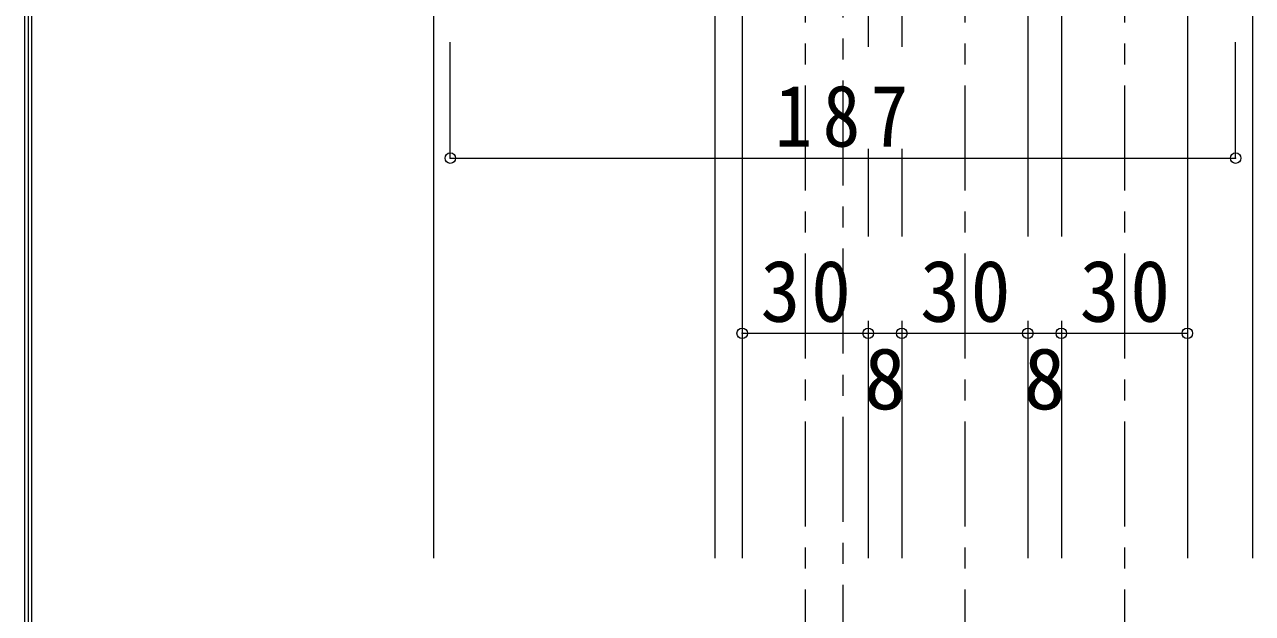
# Model space of a CAD drawing. Units: millimetres at full size, sheet at 1:5; details may follow other scales. Extents: x -973 to 977, y -718 to 696.
# Drawn here: x -973.3 to -681, y -320.8 to -180.7 of the extents above; entities that cross this region are included whole.
import ezdxf
from ezdxf.enums import TextEntityAlignment as Align

# ---------------------------------------------------------------- set-up
doc = ezdxf.new("R2010")
doc.units = ezdxf.units.MM
doc.header["$LTSCALE"] = 5
doc.header["$PDMODE"] = 32
doc.header["$PDSIZE"] = 2.5
doc.linetypes.add('CHAIN1', pattern=[8, 5, -1, 1, -1])
for name, color, linetype, lineweight in [('0-1_通り芯', 4, 'CHAIN1', 9), ('0-4_枠', 3, 'Continuous', 9), ('0-6_扉', 6, 'Continuous', 9), ('0-B_寸法', 7, 'Continuous', 9), ('F-0_補助線', 7, 'Continuous', 9)]:
    doc.layers.add(name, color=color, linetype=linetype, lineweight=lineweight)
doc.styles.add('ＭＳ ゴシック', font='')
doc.styles.get('ＭＳ ゴシック').set_extended_font_data('MS Gothic')

msp = doc.modelspace()

# ---------------------------------------------------------------- linework, layer by layer
at = {"layer": '0-1_通り芯'}
for p, q in [((-778.464, -33.99), (-778.464, -569.6)), ((-787.464, -35.141), (-787.464, -531.141)), ((-749.464, -35.141), (-749.464, -531.141)), ((-711.464, -35.141), (-711.464, -531.141))]:
    msp.add_line(p, q, dxfattribs=at)
at = {"layer": '0-4_枠', "color": 4}
for p, q in [((-875.964, -93.141), (-875.964, -307.641)), ((-808.964, -93.141), (-808.964, -307.641))]:
    msp.add_line(p, q, dxfattribs=at)
msp.add_lwpolyline([(-684.964, -93.141), (-680.964, -93.141), (-680.964, -307.641)], dxfattribs=at)
at = {"layer": '0-6_扉'}
for p, q in [((-802.464, -134.641), (-802.464, -307.641)), ((-772.464, -134.641), (-772.464, -185.991)), ((-764.464, -134.641), (-764.464, -185.991)), ((-734.464, -134.641), (-734.464, -231.141)), ((-726.464, -134.641), (-726.464, -231.141)), ((-696.464, -134.641), (-696.464, -307.641)), ((-772.464, -210.275), (-772.464, -231.141)), ((-764.464, -210.275), (-764.464, -231.141)), ((-772.464, -251.141), (-772.464, -307.641)), ((-764.464, -251.141), (-764.464, -307.641)), ((-734.464, -251.141), (-734.464, -307.641)), ((-726.464, -251.141), (-726.464, -307.641))]:
    msp.add_line(p, q, dxfattribs=at)
at = {"layer": '0-B_寸法', "color": 4}
for p, q in [((-871.964, -212.446), (-871.964, -184.887)), ((-684.964, -212.446), (-684.964, -184.887)), ((-871.964, -212.446), (-684.964, -212.446)), ((-802.464, -254.142), (-772.464, -254.142)), ((-772.464, -254.142), (-764.464, -254.142)), ((-764.464, -254.142), (-734.464, -254.142)), ((-734.464, -254.142), (-726.464, -254.142)), ((-726.464, -254.142), (-696.464, -254.142))]:
    msp.add_line(p, q, dxfattribs=at)
at = {"layer": '0-B_寸法'}
for p in [(-871.964, -212.446), (-684.964, -212.446), (-802.464, -254.142), (-772.464, -254.142), (-764.464, -254.142), (-734.464, -254.142), (-726.464, -254.142), (-696.464, -254.142)]:
    msp.add_point(p, dxfattribs=at)
at = {"layer": 'F-0_補助線', "color": 6}
for p, q in [((-973.347, 695.833), (-973.347, -700.833)), ((-972.514, 695.833), (-972.514, -700.833)), ((-971.68, 695.833), (-971.68, -700.833))]:
    msp.add_line(p, q, dxfattribs=at)

# ---------------------------------------------------------------- texts
at = {"layer": '0-B_寸法', "style": 'ＭＳ ゴシック'}
for p in [(-773.464, -276.642), (-735.464, -276.642)]:
    msp.add_text('8', height=14.66, dxfattribs=at).set_placement(p, align=Align.BOTTOM_LEFT)
at = {"layer": '0-B_寸法', "char_height": 14.66, "attachment_point": 7, "style": 'ＭＳ ゴシック'}
for s, insert in [('\\T1.27;\\W0.9;187', (-794.714, -209.946)), ('\\T1.27;\\W0.95;30', (-798.089, -251.642)), ('\\T1.27;\\W0.95;30', (-760.089, -251.642)), ('\\T1.27;\\W0.95;30', (-722.089, -251.642))]:
    msp.add_mtext(s, dxfattribs=dict(at, insert=insert))

doc.saveas('drawing.dxf')
